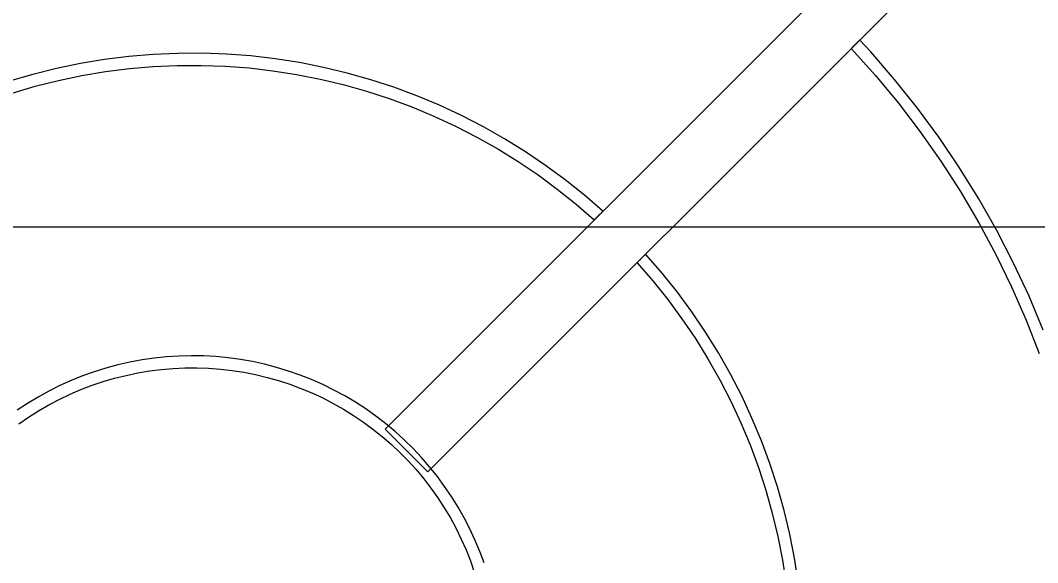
# Model space of a CAD drawing. Header units: millimetres. Extents: x -22227 to 20164, y 15335 to 61747.
# Drawn here: x -6301.8 to -6133.8, y 59463.7 to 59553.4 of the extents above; entities that cross this region are included whole.
import ezdxf

# ---------------------------------------------------------------- set-up
doc = ezdxf.new("R2010")
doc.units = ezdxf.units.MM
for name, color, linetype, lineweight in [('A-ANNO-DIMS', 7, 'Continuous', 9), ('A-ANNO-DIMS-170', 7, 'Continuous', 9), ('A-DETL-THIN', 7, 'Continuous', 9), ('M-EQPM', 7, 'Continuous', 5)]:
    doc.layers.add(name, color=color, linetype=linetype, lineweight=lineweight)
doc.styles.add('Arial_2', font='arial.ttf', dxfattribs={"width": 0.8, "height": 340})
doc.dimstyles.new('AK_DIM_2_0_Arial', dxfattribs={"dimscale": 304.8, "dimtxt": 346.888196, "dimasz": 0.278871, "dimexe": 0.557743, "dimexo": 0.557743, "dimgap": 0.055774, "dimtad": 1, "dimdec": 0, "dimzin": 0, "dimdsep": 46, "dimtxsty": 'Arial_2', "dimblk1": 'OBLIQUE', "dimblk2": 'OBLIQUE', "dimsah": 1, "dimcen": 0.09, "dimadec": 0, "dimazin": 0, "dimtfac": 1, "dimtdec": 4, "dimtix": 1, "dimtmove": 0, "dimatfit": 3, "dimfxl": 1, "dimtvp": 1, "dimtolj": 1, "dimtzin": 0, "dimarcsym": 2})

# ---------------------------------------------------------------- blocks, each defined once
blk = doc.blocks.new('DanNong_VRV - OD-A-1-1235631-MẶT BẰNG BỐ TRÍ THIẾT BỊ')
at = {"layer": 'M-EQPM'}
for p, q in [((-410.68, 227.11), (-218.35, 419.45)), ((-221.18, 416.62), (-410.68, 227.11)), ((-211.28, 412.38), (-403.61, 220.04)), ((-403.61, 220.04), (-214.1, 409.55)), ((-403.61, 220.04), (-410.68, 227.11)), ((-410.68, 227.11), (-403.61, 220.04))]:
    blk.add_line(p, q, dxfattribs=at)
at = {"layer": 'M-EQPM', "flags": 128}
for points in [[(-301.97, 243.47), (-304.29, 249.05), (-306.84, 254.53), (-309.6, 259.9), (-312.57, 265.16), (-315.75, 270.29), (-319.13, 275.29), (-322.71, 280.16), (-326.49, 284.87), (-330.44, 289.44), (-332.25, 291.4)], [(-374.71, 263.09), (-377.75, 265.74), (-380.91, 268.27), (-384.16, 270.67), (-387.5, 272.93), (-390.93, 275.06), (-394.44, 277.06), (-398.04, 278.91), (-401.7, 280.61), (-405.42, 282.17), (-409.21, 283.58), (-413.05, 284.83), (-416.94, 285.93), (-420.87, 286.88), (-424.83, 287.66), (-428.82, 288.29), (-432.83, 288.76), (-436.86, 289.06), (-440.9, 289.21), (-444.94, 289.19), (-448.97, 289.01), (-453, 288.68), (-457.01, 288.18), (-460.99, 287.52), (-464.95, 286.7), (-468.87, 285.72), (-472.75, 284.59)], [(-333.66, 289.99), (-329.68, 285.55), (-325.88, 280.96), (-322.27, 276.23), (-318.84, 271.35), (-315.62, 266.34), (-312.59, 261.2), (-309.78, 255.95), (-307.18, 250.58), (-304.79, 245.12), (-302.63, 239.57)], [(-472.27, 282.64), (-468.47, 283.76), (-464.63, 284.72), (-460.75, 285.53), (-456.84, 286.18), (-452.92, 286.67), (-448.97, 287.01), (-445.01, 287.19), (-441.05, 287.21), (-437.1, 287.07), (-433.15, 286.78), (-429.21, 286.33), (-425.3, 285.72), (-421.42, 284.95), (-417.57, 284.03), (-413.75, 282.96), (-409.99, 281.73), (-406.28, 280.36), (-402.62, 278.83), (-399.03, 277.17), (-395.51, 275.36), (-392.06, 273.41), (-388.69, 271.32), (-385.41, 269.11), (-382.22, 266.76), (-379.13, 264.29), (-376.14, 261.69), (-376.12, 261.67)], [(-342.41, 201.78), (-343.04, 205.77), (-343.82, 209.73), (-344.76, 213.66), (-345.85, 217.55), (-347.1, 221.39), (-348.5, 225.18), (-350.06, 228.91), (-351.76, 232.57), (-353.6, 236.17), (-355.59, 239.68), (-357.72, 243.12), (-359.98, 246.46), (-362.38, 249.72), (-364.9, 252.87), (-367.55, 255.92), (-367.63, 256.02)], [(-369.05, 254.6), (-366.45, 251.61), (-363.98, 248.52), (-361.63, 245.33), (-359.41, 242.05), (-357.33, 238.69), (-355.38, 235.24), (-353.57, 231.72), (-351.9, 228.13), (-350.38, 224.47), (-349, 220.76), (-347.77, 216.99), (-346.7, 213.18), (-345.78, 209.33), (-345.01, 205.45), (-344.4, 201.53)], [(-394.33, 204.97), (-395.04, 206.88), (-395.82, 208.77), (-396.68, 210.62), (-397.61, 212.43), (-398.62, 214.21), (-399.69, 215.94), (-400.83, 217.63), (-402.04, 219.27), (-403.32, 220.87), (-404.65, 222.41), (-406.05, 223.89), (-407.51, 225.32), (-409.02, 226.69), (-410.58, 228), (-412.2, 229.25), (-413.86, 230.42), (-415.57, 231.54), (-417.33, 232.58), (-419.12, 233.55), (-420.95, 234.45), (-422.82, 235.27), (-424.72, 236.02), (-426.64, 236.69), (-428.59, 237.29), (-430.57, 237.81), (-432.56, 238.24), (-434.57, 238.6), (-436.59, 238.88), (-438.62, 239.07), (-440.65, 239.19), (-442.69, 239.22), (-444.73, 239.17), (-446.77, 239.04), (-448.8, 238.83), (-450.82, 238.54), (-452.82, 238.17), (-454.81, 237.71), (-456.78, 237.18), (-458.73, 236.57), (-460.65, 235.88), (-462.54, 235.12), (-464.4, 234.28), (-466.22, 233.37), (-468.01, 232.38), (-469.75, 231.33), (-471.46, 230.2)], [(-471.19, 227.95), (-469.57, 229.06), (-467.92, 230.11), (-466.22, 231.1), (-464.49, 232.01), (-462.72, 232.86), (-460.92, 233.63), (-459.09, 234.33), (-457.23, 234.96), (-455.35, 235.51), (-453.45, 235.98), (-451.53, 236.38), (-449.6, 236.71), (-447.65, 236.95), (-445.7, 237.12), (-443.74, 237.21), (-441.78, 237.22), (-439.83, 237.15), (-437.87, 237), (-435.92, 236.78), (-433.99, 236.48), (-432.07, 236.1), (-430.16, 235.64), (-428.27, 235.11), (-426.41, 234.51), (-424.57, 233.82), (-422.76, 233.07), (-420.98, 232.25), (-419.24, 231.35), (-417.53, 230.39), (-415.87, 229.35), (-414.24, 228.26), (-412.67, 227.09), (-411.14, 225.87), (-409.66, 224.59), (-408.23, 223.24), (-406.85, 221.84), (-405.54, 220.39), (-404.28, 218.89), (-403.09, 217.34), (-401.95, 215.74), (-400.89, 214.09), (-399.88, 212.41), (-398.95, 210.68), (-398.09, 208.92), (-397.3, 207.13), (-396.58, 205.31), (-395.93, 203.46)]]:
    blk.add_lwpolyline(points, dxfattribs=at)
at = {"layer": 'M-EQPM'}
for points in [[(-333.66, 289.99), (-333.66, 289.99), (-333.64, 290.01), (-333.54, 290.11), (-333.38, 290.27), (-333.18, 290.47), (-332.96, 290.69), (-332.74, 290.92), (-332.53, 291.12), (-332.38, 291.28), (-332.27, 291.38), (-332.25, 291.4), (-332.25, 291.4)], [(-332.25, 291.4), (-332.25, 291.4), (-332.27, 291.38), (-332.38, 291.28), (-332.53, 291.12), (-332.74, 290.92), (-332.96, 290.69), (-333.18, 290.47), (-333.38, 290.27), (-333.54, 290.11), (-333.64, 290.01), (-333.66, 289.99), (-333.66, 289.99)], [(-374.71, 263.09), (-374.71, 263.09), (-374.73, 263.07), (-374.83, 262.96), (-374.99, 262.8), (-375.19, 262.6), (-375.41, 262.38), (-375.64, 262.16), (-375.84, 261.96), (-376, 261.8), (-376.1, 261.7), (-376.12, 261.67), (-376.12, 261.67)], [(-376.12, 261.67), (-376.12, 261.67), (-376.1, 261.7), (-376, 261.8), (-375.84, 261.96), (-375.64, 262.16), (-375.41, 262.38), (-375.19, 262.6), (-374.99, 262.8), (-374.83, 262.96), (-374.73, 263.07), (-374.71, 263.09), (-374.71, 263.09)], [(-369.05, 254.6), (-369.05, 254.6), (-369.03, 254.62), (-368.92, 254.73), (-368.77, 254.89), (-368.56, 255.09), (-368.34, 255.31), (-368.12, 255.53), (-367.92, 255.73), (-367.76, 255.89), (-367.66, 255.99), (-367.63, 256.02), (-367.63, 256.02)], [(-367.63, 256.02), (-367.63, 256.02), (-367.66, 255.99), (-367.76, 255.89), (-367.92, 255.73), (-368.12, 255.53), (-368.34, 255.31), (-368.56, 255.09), (-368.77, 254.89), (-368.92, 254.73), (-369.03, 254.62), (-369.05, 254.6), (-369.05, 254.6)]]:
    blk.add_open_spline(points, degree=3, dxfattribs=at)
blk = doc.blocks.new('DanNong_VRV - OD-A-1-V174-MẶT BẰNG BỐ TRÍ THIẾT BỊ')
at = {"layer": 'A-DETL-THIN'}
blk.add_line((-367.55, 255.92), (-367.63, 256.02), dxfattribs=at)
at = {"layer": 'M-EQPM'}
for p, q in [((-410.68, 227.11), (-218.35, 419.45)), ((-410.68, 227.11), (-218.35, 419.45)), ((-221.18, 416.62), (-410.68, 227.11)), ((-221.18, 416.62), (-410.68, 227.11)), ((-211.28, 412.38), (-403.61, 220.04)), ((-211.28, 412.38), (-403.61, 220.04)), ((-403.61, 220.04), (-214.1, 409.55)), ((-403.61, 220.04), (-214.1, 409.55)), ((-403.61, 220.04), (-410.68, 227.11)), ((-410.68, 227.11), (-403.61, 220.04)), ((-403.61, 220.04), (-410.68, 227.11)), ((-410.68, 227.11), (-403.61, 220.04))]:
    blk.add_line(p, q, dxfattribs=at)
at = {"layer": 'M-EQPM', "flags": 128}
for points in [[(-301.97, 243.47), (-304.29, 249.05), (-306.84, 254.53), (-309.6, 259.9), (-312.57, 265.16), (-315.75, 270.29), (-319.13, 275.29), (-322.71, 280.16), (-326.49, 284.87), (-330.44, 289.44), (-332.25, 291.4)], [(-301.97, 243.47), (-304.29, 249.05), (-306.84, 254.53), (-309.6, 259.9), (-312.57, 265.16), (-315.75, 270.29), (-319.13, 275.29), (-322.71, 280.16), (-326.49, 284.87), (-330.44, 289.44), (-332.25, 291.4)], [(-374.71, 263.09), (-377.75, 265.74), (-380.91, 268.27), (-384.16, 270.67), (-387.5, 272.93), (-390.93, 275.06), (-394.44, 277.06), (-398.04, 278.91), (-401.7, 280.61), (-405.42, 282.17), (-409.21, 283.58), (-413.05, 284.83), (-416.94, 285.93), (-420.87, 286.88), (-424.83, 287.66), (-428.82, 288.29), (-432.83, 288.76), (-436.86, 289.06), (-440.9, 289.21), (-444.94, 289.19), (-448.97, 289.01), (-453, 288.68), (-457.01, 288.18), (-460.99, 287.52), (-464.95, 286.7), (-468.87, 285.72), (-472.75, 284.59)], [(-374.71, 263.09), (-377.75, 265.74), (-380.91, 268.27), (-384.16, 270.67), (-387.5, 272.93), (-390.93, 275.06), (-394.44, 277.06), (-398.04, 278.91), (-401.7, 280.61), (-405.42, 282.17), (-409.21, 283.58), (-413.05, 284.83), (-416.94, 285.93), (-420.87, 286.88), (-424.83, 287.66), (-428.82, 288.29), (-432.83, 288.76), (-436.86, 289.06), (-440.9, 289.21), (-444.94, 289.19), (-448.97, 289.01), (-453, 288.68), (-457.01, 288.18), (-460.99, 287.52), (-464.95, 286.7), (-468.87, 285.72), (-472.75, 284.59)], [(-333.66, 289.99), (-329.68, 285.55), (-325.88, 280.96), (-322.27, 276.23), (-318.84, 271.35), (-315.62, 266.34), (-312.59, 261.2), (-309.78, 255.95), (-307.18, 250.58), (-304.79, 245.12), (-302.63, 239.57)], [(-333.66, 289.99), (-329.68, 285.55), (-325.88, 280.96), (-322.27, 276.23), (-318.84, 271.35), (-315.62, 266.34), (-312.59, 261.2), (-309.78, 255.95), (-307.18, 250.58), (-304.79, 245.12), (-302.63, 239.57)], [(-472.27, 282.64), (-468.47, 283.76), (-464.63, 284.72), (-460.75, 285.53), (-456.84, 286.18), (-452.92, 286.67), (-448.97, 287.01), (-445.01, 287.19), (-441.05, 287.21), (-437.1, 287.07), (-433.15, 286.78), (-429.21, 286.33), (-425.3, 285.72), (-421.42, 284.95), (-417.57, 284.03), (-413.75, 282.96), (-409.99, 281.73), (-406.28, 280.36), (-402.62, 278.83), (-399.03, 277.17), (-395.51, 275.36), (-392.06, 273.41), (-388.69, 271.32), (-385.41, 269.11), (-382.22, 266.76), (-379.13, 264.29), (-376.14, 261.69), (-376.12, 261.67)], [(-472.27, 282.64), (-468.47, 283.76), (-464.63, 284.72), (-460.75, 285.53), (-456.84, 286.18), (-452.92, 286.67), (-448.97, 287.01), (-445.01, 287.19), (-441.05, 287.21), (-437.1, 287.07), (-433.15, 286.78), (-429.21, 286.33), (-425.3, 285.72), (-421.42, 284.95), (-417.57, 284.03), (-413.75, 282.96), (-409.99, 281.73), (-406.28, 280.36), (-402.62, 278.83), (-399.03, 277.17), (-395.51, 275.36), (-392.06, 273.41), (-388.69, 271.32), (-385.41, 269.11), (-382.22, 266.76), (-379.13, 264.29), (-376.14, 261.69), (-376.12, 261.67)], [(-342.41, 201.78), (-343.04, 205.77), (-343.82, 209.73), (-344.76, 213.66), (-345.85, 217.55), (-347.1, 221.39), (-348.5, 225.18), (-350.06, 228.91), (-351.76, 232.57), (-353.6, 236.17), (-355.59, 239.68), (-357.72, 243.12), (-359.98, 246.46), (-362.38, 249.72), (-364.9, 252.87), (-367.55, 255.92), (-367.63, 256.02)], [(-342.41, 201.78), (-343.04, 205.77), (-343.82, 209.73), (-344.76, 213.66), (-345.85, 217.55), (-347.1, 221.39), (-348.5, 225.18), (-350.06, 228.91), (-351.76, 232.57), (-353.6, 236.17), (-355.59, 239.68), (-357.72, 243.12), (-359.98, 246.46), (-362.38, 249.72), (-364.9, 252.87), (-367.55, 255.92), (-367.63, 256.02)], [(-369.05, 254.6), (-366.45, 251.61), (-363.98, 248.52), (-361.63, 245.33), (-359.41, 242.05), (-357.33, 238.69), (-355.38, 235.24), (-353.57, 231.72), (-351.9, 228.13), (-350.38, 224.47), (-349, 220.76), (-347.77, 216.99), (-346.7, 213.18), (-345.78, 209.33), (-345.01, 205.45), (-344.4, 201.53)], [(-369.05, 254.6), (-366.45, 251.61), (-363.98, 248.52), (-361.63, 245.33), (-359.41, 242.05), (-357.33, 238.69), (-355.38, 235.24), (-353.57, 231.72), (-351.9, 228.13), (-350.38, 224.47), (-349, 220.76), (-347.77, 216.99), (-346.7, 213.18), (-345.78, 209.33), (-345.01, 205.45), (-344.4, 201.53)], [(-394.33, 204.97), (-395.04, 206.88), (-395.82, 208.77), (-396.68, 210.62), (-397.61, 212.43), (-398.62, 214.21), (-399.69, 215.94), (-400.83, 217.63), (-402.04, 219.27), (-403.32, 220.87), (-404.65, 222.41), (-406.05, 223.89), (-407.51, 225.32), (-409.02, 226.69), (-410.58, 228), (-412.2, 229.25), (-413.86, 230.42), (-415.57, 231.54), (-417.33, 232.58), (-419.12, 233.55), (-420.95, 234.45), (-422.82, 235.27), (-424.72, 236.02), (-426.64, 236.69), (-428.59, 237.29), (-430.57, 237.81), (-432.56, 238.24), (-434.57, 238.6), (-436.59, 238.88), (-438.62, 239.07), (-440.65, 239.19), (-442.69, 239.22), (-444.73, 239.17), (-446.77, 239.04), (-448.8, 238.83), (-450.82, 238.54), (-452.82, 238.17), (-454.81, 237.71), (-456.78, 237.18), (-458.73, 236.57), (-460.65, 235.88), (-462.54, 235.12), (-464.4, 234.28), (-466.22, 233.37), (-468.01, 232.38), (-469.75, 231.33), (-471.46, 230.2)], [(-394.33, 204.97), (-395.04, 206.88), (-395.82, 208.77), (-396.68, 210.62), (-397.61, 212.43), (-398.62, 214.21), (-399.69, 215.94), (-400.83, 217.63), (-402.04, 219.27), (-403.32, 220.87), (-404.65, 222.41), (-406.05, 223.89), (-407.51, 225.32), (-409.02, 226.69), (-410.58, 228), (-412.2, 229.25), (-413.86, 230.42), (-415.57, 231.54), (-417.33, 232.58), (-419.12, 233.55), (-420.95, 234.45), (-422.82, 235.27), (-424.72, 236.02), (-426.64, 236.69), (-428.59, 237.29), (-430.57, 237.81), (-432.56, 238.24), (-434.57, 238.6), (-436.59, 238.88), (-438.62, 239.07), (-440.65, 239.19), (-442.69, 239.22), (-444.73, 239.17), (-446.77, 239.04), (-448.8, 238.83), (-450.82, 238.54), (-452.82, 238.17), (-454.81, 237.71), (-456.78, 237.18), (-458.73, 236.57), (-460.65, 235.88), (-462.54, 235.12), (-464.4, 234.28), (-466.22, 233.37), (-468.01, 232.38), (-469.75, 231.33), (-471.46, 230.2)], [(-471.19, 227.95), (-469.57, 229.06), (-467.92, 230.11), (-466.22, 231.1), (-464.49, 232.01), (-462.72, 232.86), (-460.92, 233.63), (-459.09, 234.33), (-457.23, 234.96), (-455.35, 235.51), (-453.45, 235.98), (-451.53, 236.38), (-449.6, 236.71), (-447.65, 236.95), (-445.7, 237.12), (-443.74, 237.21), (-441.78, 237.22), (-439.83, 237.15), (-437.87, 237), (-435.92, 236.78), (-433.99, 236.48), (-432.07, 236.1), (-430.16, 235.64), (-428.27, 235.11), (-426.41, 234.51), (-424.57, 233.82), (-422.76, 233.07), (-420.98, 232.25), (-419.24, 231.35), (-417.53, 230.39), (-415.87, 229.35), (-414.24, 228.26), (-412.67, 227.09), (-411.14, 225.87), (-409.66, 224.59), (-408.23, 223.24), (-406.85, 221.84), (-405.54, 220.39), (-404.28, 218.89), (-403.09, 217.34), (-401.95, 215.74), (-400.89, 214.09), (-399.88, 212.41), (-398.95, 210.68), (-398.09, 208.92), (-397.3, 207.13), (-396.58, 205.31), (-395.93, 203.46)], [(-471.19, 227.95), (-469.57, 229.06), (-467.92, 230.11), (-466.22, 231.1), (-464.49, 232.01), (-462.72, 232.86), (-460.92, 233.63), (-459.09, 234.33), (-457.23, 234.96), (-455.35, 235.51), (-453.45, 235.98), (-451.53, 236.38), (-449.6, 236.71), (-447.65, 236.95), (-445.7, 237.12), (-443.74, 237.21), (-441.78, 237.22), (-439.83, 237.15), (-437.87, 237), (-435.92, 236.78), (-433.99, 236.48), (-432.07, 236.1), (-430.16, 235.64), (-428.27, 235.11), (-426.41, 234.51), (-424.57, 233.82), (-422.76, 233.07), (-420.98, 232.25), (-419.24, 231.35), (-417.53, 230.39), (-415.87, 229.35), (-414.24, 228.26), (-412.67, 227.09), (-411.14, 225.87), (-409.66, 224.59), (-408.23, 223.24), (-406.85, 221.84), (-405.54, 220.39), (-404.28, 218.89), (-403.09, 217.34), (-401.95, 215.74), (-400.89, 214.09), (-399.88, 212.41), (-398.95, 210.68), (-398.09, 208.92), (-397.3, 207.13), (-396.58, 205.31), (-395.93, 203.46)]]:
    blk.add_lwpolyline(points, dxfattribs=at)
at = {"layer": 'M-EQPM'}
for points in [[(-333.66, 289.99), (-333.66, 289.99), (-333.64, 290.01), (-333.54, 290.11), (-333.38, 290.27), (-333.18, 290.47), (-332.96, 290.69), (-332.74, 290.92), (-332.53, 291.12), (-332.38, 291.28), (-332.27, 291.38), (-332.25, 291.4), (-332.25, 291.4)], [(-332.25, 291.4), (-332.25, 291.4), (-332.27, 291.38), (-332.38, 291.28), (-332.53, 291.12), (-332.74, 290.92), (-332.96, 290.69), (-333.18, 290.47), (-333.38, 290.27), (-333.54, 290.11), (-333.64, 290.01), (-333.66, 289.99), (-333.66, 289.99)], [(-333.66, 289.99), (-333.66, 289.99), (-333.64, 290.01), (-333.54, 290.11), (-333.38, 290.27), (-333.18, 290.47), (-332.96, 290.69), (-332.74, 290.92), (-332.53, 291.12), (-332.38, 291.28), (-332.27, 291.38), (-332.25, 291.4), (-332.25, 291.4)], [(-332.25, 291.4), (-332.25, 291.4), (-332.27, 291.38), (-332.38, 291.28), (-332.53, 291.12), (-332.74, 290.92), (-332.96, 290.69), (-333.18, 290.47), (-333.38, 290.27), (-333.54, 290.11), (-333.64, 290.01), (-333.66, 289.99), (-333.66, 289.99)], [(-374.71, 263.09), (-374.71, 263.09), (-374.73, 263.07), (-374.83, 262.96), (-374.99, 262.8), (-375.19, 262.6), (-375.41, 262.38), (-375.64, 262.16), (-375.84, 261.96), (-376, 261.8), (-376.1, 261.7), (-376.12, 261.67), (-376.12, 261.67)], [(-376.12, 261.67), (-376.12, 261.67), (-376.1, 261.7), (-376, 261.8), (-375.84, 261.96), (-375.64, 262.16), (-375.41, 262.38), (-375.19, 262.6), (-374.99, 262.8), (-374.83, 262.96), (-374.73, 263.07), (-374.71, 263.09), (-374.71, 263.09)], [(-374.71, 263.09), (-374.71, 263.09), (-374.73, 263.07), (-374.83, 262.96), (-374.99, 262.8), (-375.19, 262.6), (-375.41, 262.38), (-375.64, 262.16), (-375.84, 261.96), (-376, 261.8), (-376.1, 261.7), (-376.12, 261.67), (-376.12, 261.67)], [(-376.12, 261.67), (-376.12, 261.67), (-376.1, 261.7), (-376, 261.8), (-375.84, 261.96), (-375.64, 262.16), (-375.41, 262.38), (-375.19, 262.6), (-374.99, 262.8), (-374.83, 262.96), (-374.73, 263.07), (-374.71, 263.09), (-374.71, 263.09)], [(-369.05, 254.6), (-369.05, 254.6), (-369.03, 254.62), (-368.92, 254.73), (-368.77, 254.89), (-368.56, 255.09), (-368.34, 255.31), (-368.12, 255.53), (-367.92, 255.73), (-367.76, 255.89), (-367.66, 255.99), (-367.63, 256.02), (-367.63, 256.02)], [(-367.63, 256.02), (-367.63, 256.02), (-367.66, 255.99), (-367.76, 255.89), (-367.92, 255.73), (-368.12, 255.53), (-368.34, 255.31), (-368.56, 255.09), (-368.77, 254.89), (-368.92, 254.73), (-369.03, 254.62), (-369.05, 254.6), (-369.05, 254.6)], [(-369.05, 254.6), (-369.05, 254.6), (-369.03, 254.62), (-368.92, 254.73), (-368.77, 254.89), (-368.56, 255.09), (-368.34, 255.31), (-368.12, 255.53), (-367.92, 255.73), (-367.76, 255.89), (-367.66, 255.99), (-367.63, 256.02), (-367.63, 256.02)], [(-367.63, 256.02), (-367.63, 256.02), (-367.66, 255.99), (-367.76, 255.89), (-367.92, 255.73), (-368.12, 255.53), (-368.34, 255.31), (-368.56, 255.09), (-368.77, 254.89), (-368.92, 254.73), (-369.03, 254.62), (-369.05, 254.6), (-369.05, 254.6)]]:
    blk.add_open_spline(points, degree=3, dxfattribs=at)
blk = doc.blocks.new('DanNong_VRV - OD-A-1-V179-MẶT BẰNG BỐ TRÍ THIẾT BỊ')
at = {"layer": 'A-DETL-THIN'}
blk.add_line((-367.55, 255.92), (-367.63, 256.02), dxfattribs=at)
blk.add_line((-367.55, 255.92), (-367.63, 256.02), dxfattribs=at)
at = {"layer": 'M-EQPM'}
for p, q in [((-410.68, 227.11), (-218.35, 419.45)), ((-410.68, 227.11), (-218.35, 419.45)), ((-221.18, 416.62), (-410.68, 227.11)), ((-221.18, 416.62), (-410.68, 227.11)), ((-211.28, 412.38), (-403.61, 220.04)), ((-211.28, 412.38), (-403.61, 220.04)), ((-403.61, 220.04), (-214.1, 409.55)), ((-403.61, 220.04), (-214.1, 409.55)), ((-403.61, 220.04), (-410.68, 227.11)), ((-410.68, 227.11), (-403.61, 220.04)), ((-403.61, 220.04), (-410.68, 227.11)), ((-410.68, 227.11), (-403.61, 220.04))]:
    blk.add_line(p, q, dxfattribs=at)
at = {"layer": 'M-EQPM', "flags": 128}
for points in [[(-301.97, 243.47), (-304.29, 249.05), (-306.84, 254.53), (-309.6, 259.9), (-312.57, 265.16), (-315.75, 270.29), (-319.13, 275.29), (-322.71, 280.16), (-326.49, 284.87), (-330.44, 289.44), (-332.25, 291.4)], [(-301.97, 243.47), (-304.29, 249.05), (-306.84, 254.53), (-309.6, 259.9), (-312.57, 265.16), (-315.75, 270.29), (-319.13, 275.29), (-322.71, 280.16), (-326.49, 284.87), (-330.44, 289.44), (-332.25, 291.4)], [(-374.71, 263.09), (-377.75, 265.74), (-380.91, 268.27), (-384.16, 270.67), (-387.5, 272.93), (-390.93, 275.06), (-394.44, 277.06), (-398.04, 278.91), (-401.7, 280.61), (-405.42, 282.17), (-409.21, 283.58), (-413.05, 284.83), (-416.94, 285.93), (-420.87, 286.88), (-424.83, 287.66), (-428.82, 288.29), (-432.83, 288.76), (-436.86, 289.06), (-440.9, 289.21), (-444.94, 289.19), (-448.97, 289.01), (-453, 288.68), (-457.01, 288.18), (-460.99, 287.52), (-464.95, 286.7), (-468.87, 285.72), (-472.75, 284.59)], [(-374.71, 263.09), (-377.75, 265.74), (-380.91, 268.27), (-384.16, 270.67), (-387.5, 272.93), (-390.93, 275.06), (-394.44, 277.06), (-398.04, 278.91), (-401.7, 280.61), (-405.42, 282.17), (-409.21, 283.58), (-413.05, 284.83), (-416.94, 285.93), (-420.87, 286.88), (-424.83, 287.66), (-428.82, 288.29), (-432.83, 288.76), (-436.86, 289.06), (-440.9, 289.21), (-444.94, 289.19), (-448.97, 289.01), (-453, 288.68), (-457.01, 288.18), (-460.99, 287.52), (-464.95, 286.7), (-468.87, 285.72), (-472.75, 284.59)], [(-333.66, 289.99), (-329.68, 285.55), (-325.88, 280.96), (-322.27, 276.23), (-318.84, 271.35), (-315.62, 266.34), (-312.59, 261.2), (-309.78, 255.95), (-307.18, 250.58), (-304.79, 245.12), (-302.63, 239.57)], [(-333.66, 289.99), (-329.68, 285.55), (-325.88, 280.96), (-322.27, 276.23), (-318.84, 271.35), (-315.62, 266.34), (-312.59, 261.2), (-309.78, 255.95), (-307.18, 250.58), (-304.79, 245.12), (-302.63, 239.57)], [(-472.27, 282.64), (-468.47, 283.76), (-464.63, 284.72), (-460.75, 285.53), (-456.84, 286.18), (-452.92, 286.67), (-448.97, 287.01), (-445.01, 287.19), (-441.05, 287.21), (-437.1, 287.07), (-433.15, 286.78), (-429.21, 286.33), (-425.3, 285.72), (-421.42, 284.95), (-417.57, 284.03), (-413.75, 282.96), (-409.99, 281.73), (-406.28, 280.36), (-402.62, 278.83), (-399.03, 277.17), (-395.51, 275.36), (-392.06, 273.41), (-388.69, 271.32), (-385.41, 269.11), (-382.22, 266.76), (-379.13, 264.29), (-376.14, 261.69), (-376.12, 261.67)], [(-472.27, 282.64), (-468.47, 283.76), (-464.63, 284.72), (-460.75, 285.53), (-456.84, 286.18), (-452.92, 286.67), (-448.97, 287.01), (-445.01, 287.19), (-441.05, 287.21), (-437.1, 287.07), (-433.15, 286.78), (-429.21, 286.33), (-425.3, 285.72), (-421.42, 284.95), (-417.57, 284.03), (-413.75, 282.96), (-409.99, 281.73), (-406.28, 280.36), (-402.62, 278.83), (-399.03, 277.17), (-395.51, 275.36), (-392.06, 273.41), (-388.69, 271.32), (-385.41, 269.11), (-382.22, 266.76), (-379.13, 264.29), (-376.14, 261.69), (-376.12, 261.67)], [(-342.41, 201.78), (-343.04, 205.77), (-343.82, 209.73), (-344.76, 213.66), (-345.85, 217.55), (-347.1, 221.39), (-348.5, 225.18), (-350.06, 228.91), (-351.76, 232.57), (-353.6, 236.17), (-355.59, 239.68), (-357.72, 243.12), (-359.98, 246.46), (-362.38, 249.72), (-364.9, 252.87), (-367.55, 255.92), (-367.63, 256.02)], [(-342.41, 201.78), (-343.04, 205.77), (-343.82, 209.73), (-344.76, 213.66), (-345.85, 217.55), (-347.1, 221.39), (-348.5, 225.18), (-350.06, 228.91), (-351.76, 232.57), (-353.6, 236.17), (-355.59, 239.68), (-357.72, 243.12), (-359.98, 246.46), (-362.38, 249.72), (-364.9, 252.87), (-367.55, 255.92), (-367.63, 256.02)], [(-369.05, 254.6), (-366.45, 251.61), (-363.98, 248.52), (-361.63, 245.33), (-359.41, 242.05), (-357.33, 238.69), (-355.38, 235.24), (-353.57, 231.72), (-351.9, 228.13), (-350.38, 224.47), (-349, 220.76), (-347.77, 216.99), (-346.7, 213.18), (-345.78, 209.33), (-345.01, 205.45), (-344.4, 201.53)], [(-369.05, 254.6), (-366.45, 251.61), (-363.98, 248.52), (-361.63, 245.33), (-359.41, 242.05), (-357.33, 238.69), (-355.38, 235.24), (-353.57, 231.72), (-351.9, 228.13), (-350.38, 224.47), (-349, 220.76), (-347.77, 216.99), (-346.7, 213.18), (-345.78, 209.33), (-345.01, 205.45), (-344.4, 201.53)], [(-394.33, 204.97), (-395.04, 206.88), (-395.82, 208.77), (-396.68, 210.62), (-397.61, 212.43), (-398.62, 214.21), (-399.69, 215.94), (-400.83, 217.63), (-402.04, 219.27), (-403.32, 220.87), (-404.65, 222.41), (-406.05, 223.89), (-407.51, 225.32), (-409.02, 226.69), (-410.58, 228), (-412.2, 229.25), (-413.86, 230.42), (-415.57, 231.54), (-417.33, 232.58), (-419.12, 233.55), (-420.95, 234.45), (-422.82, 235.27), (-424.72, 236.02), (-426.64, 236.69), (-428.59, 237.29), (-430.57, 237.81), (-432.56, 238.24), (-434.57, 238.6), (-436.59, 238.88), (-438.62, 239.07), (-440.65, 239.19), (-442.69, 239.22), (-444.73, 239.17), (-446.77, 239.04), (-448.8, 238.83), (-450.82, 238.54), (-452.82, 238.17), (-454.81, 237.71), (-456.78, 237.18), (-458.73, 236.57), (-460.65, 235.88), (-462.54, 235.12), (-464.4, 234.28), (-466.22, 233.37), (-468.01, 232.38), (-469.75, 231.33), (-471.46, 230.2)], [(-394.33, 204.97), (-395.04, 206.88), (-395.82, 208.77), (-396.68, 210.62), (-397.61, 212.43), (-398.62, 214.21), (-399.69, 215.94), (-400.83, 217.63), (-402.04, 219.27), (-403.32, 220.87), (-404.65, 222.41), (-406.05, 223.89), (-407.51, 225.32), (-409.02, 226.69), (-410.58, 228), (-412.2, 229.25), (-413.86, 230.42), (-415.57, 231.54), (-417.33, 232.58), (-419.12, 233.55), (-420.95, 234.45), (-422.82, 235.27), (-424.72, 236.02), (-426.64, 236.69), (-428.59, 237.29), (-430.57, 237.81), (-432.56, 238.24), (-434.57, 238.6), (-436.59, 238.88), (-438.62, 239.07), (-440.65, 239.19), (-442.69, 239.22), (-444.73, 239.17), (-446.77, 239.04), (-448.8, 238.83), (-450.82, 238.54), (-452.82, 238.17), (-454.81, 237.71), (-456.78, 237.18), (-458.73, 236.57), (-460.65, 235.88), (-462.54, 235.12), (-464.4, 234.28), (-466.22, 233.37), (-468.01, 232.38), (-469.75, 231.33), (-471.46, 230.2)], [(-471.19, 227.95), (-469.57, 229.06), (-467.92, 230.11), (-466.22, 231.1), (-464.49, 232.01), (-462.72, 232.86), (-460.92, 233.63), (-459.09, 234.33), (-457.23, 234.96), (-455.35, 235.51), (-453.45, 235.98), (-451.53, 236.38), (-449.6, 236.71), (-447.65, 236.95), (-445.7, 237.12), (-443.74, 237.21), (-441.78, 237.22), (-439.83, 237.15), (-437.87, 237), (-435.92, 236.78), (-433.99, 236.48), (-432.07, 236.1), (-430.16, 235.64), (-428.27, 235.11), (-426.41, 234.51), (-424.57, 233.82), (-422.76, 233.07), (-420.98, 232.25), (-419.24, 231.35), (-417.53, 230.39), (-415.87, 229.35), (-414.24, 228.26), (-412.67, 227.09), (-411.14, 225.87), (-409.66, 224.59), (-408.23, 223.24), (-406.85, 221.84), (-405.54, 220.39), (-404.28, 218.89), (-403.09, 217.34), (-401.95, 215.74), (-400.89, 214.09), (-399.88, 212.41), (-398.95, 210.68), (-398.09, 208.92), (-397.3, 207.13), (-396.58, 205.31), (-395.93, 203.46)], [(-471.19, 227.95), (-469.57, 229.06), (-467.92, 230.11), (-466.22, 231.1), (-464.49, 232.01), (-462.72, 232.86), (-460.92, 233.63), (-459.09, 234.33), (-457.23, 234.96), (-455.35, 235.51), (-453.45, 235.98), (-451.53, 236.38), (-449.6, 236.71), (-447.65, 236.95), (-445.7, 237.12), (-443.74, 237.21), (-441.78, 237.22), (-439.83, 237.15), (-437.87, 237), (-435.92, 236.78), (-433.99, 236.48), (-432.07, 236.1), (-430.16, 235.64), (-428.27, 235.11), (-426.41, 234.51), (-424.57, 233.82), (-422.76, 233.07), (-420.98, 232.25), (-419.24, 231.35), (-417.53, 230.39), (-415.87, 229.35), (-414.24, 228.26), (-412.67, 227.09), (-411.14, 225.87), (-409.66, 224.59), (-408.23, 223.24), (-406.85, 221.84), (-405.54, 220.39), (-404.28, 218.89), (-403.09, 217.34), (-401.95, 215.74), (-400.89, 214.09), (-399.88, 212.41), (-398.95, 210.68), (-398.09, 208.92), (-397.3, 207.13), (-396.58, 205.31), (-395.93, 203.46)]]:
    blk.add_lwpolyline(points, dxfattribs=at)
at = {"layer": 'M-EQPM'}
for points in [[(-333.66, 289.99), (-333.66, 289.99), (-333.64, 290.01), (-333.54, 290.11), (-333.38, 290.27), (-333.18, 290.47), (-332.96, 290.69), (-332.74, 290.92), (-332.53, 291.12), (-332.38, 291.28), (-332.27, 291.38), (-332.25, 291.4), (-332.25, 291.4)], [(-332.25, 291.4), (-332.25, 291.4), (-332.27, 291.38), (-332.38, 291.28), (-332.53, 291.12), (-332.74, 290.92), (-332.96, 290.69), (-333.18, 290.47), (-333.38, 290.27), (-333.54, 290.11), (-333.64, 290.01), (-333.66, 289.99), (-333.66, 289.99)], [(-333.66, 289.99), (-333.66, 289.99), (-333.64, 290.01), (-333.54, 290.11), (-333.38, 290.27), (-333.18, 290.47), (-332.96, 290.69), (-332.74, 290.92), (-332.53, 291.12), (-332.38, 291.28), (-332.27, 291.38), (-332.25, 291.4), (-332.25, 291.4)], [(-332.25, 291.4), (-332.25, 291.4), (-332.27, 291.38), (-332.38, 291.28), (-332.53, 291.12), (-332.74, 290.92), (-332.96, 290.69), (-333.18, 290.47), (-333.38, 290.27), (-333.54, 290.11), (-333.64, 290.01), (-333.66, 289.99), (-333.66, 289.99)], [(-374.71, 263.09), (-374.71, 263.09), (-374.73, 263.07), (-374.83, 262.96), (-374.99, 262.8), (-375.19, 262.6), (-375.41, 262.38), (-375.64, 262.16), (-375.84, 261.96), (-376, 261.8), (-376.1, 261.7), (-376.12, 261.67), (-376.12, 261.67)], [(-376.12, 261.67), (-376.12, 261.67), (-376.1, 261.7), (-376, 261.8), (-375.84, 261.96), (-375.64, 262.16), (-375.41, 262.38), (-375.19, 262.6), (-374.99, 262.8), (-374.83, 262.96), (-374.73, 263.07), (-374.71, 263.09), (-374.71, 263.09)], [(-374.71, 263.09), (-374.71, 263.09), (-374.73, 263.07), (-374.83, 262.96), (-374.99, 262.8), (-375.19, 262.6), (-375.41, 262.38), (-375.64, 262.16), (-375.84, 261.96), (-376, 261.8), (-376.1, 261.7), (-376.12, 261.67), (-376.12, 261.67)], [(-376.12, 261.67), (-376.12, 261.67), (-376.1, 261.7), (-376, 261.8), (-375.84, 261.96), (-375.64, 262.16), (-375.41, 262.38), (-375.19, 262.6), (-374.99, 262.8), (-374.83, 262.96), (-374.73, 263.07), (-374.71, 263.09), (-374.71, 263.09)], [(-369.05, 254.6), (-369.05, 254.6), (-369.03, 254.62), (-368.92, 254.73), (-368.77, 254.89), (-368.56, 255.09), (-368.34, 255.31), (-368.12, 255.53), (-367.92, 255.73), (-367.76, 255.89), (-367.66, 255.99), (-367.63, 256.02), (-367.63, 256.02)], [(-367.63, 256.02), (-367.63, 256.02), (-367.66, 255.99), (-367.76, 255.89), (-367.92, 255.73), (-368.12, 255.53), (-368.34, 255.31), (-368.56, 255.09), (-368.77, 254.89), (-368.92, 254.73), (-369.03, 254.62), (-369.05, 254.6), (-369.05, 254.6)], [(-369.05, 254.6), (-369.05, 254.6), (-369.03, 254.62), (-368.92, 254.73), (-368.77, 254.89), (-368.56, 255.09), (-368.34, 255.31), (-368.12, 255.53), (-367.92, 255.73), (-367.76, 255.89), (-367.66, 255.99), (-367.63, 256.02), (-367.63, 256.02)], [(-367.63, 256.02), (-367.63, 256.02), (-367.66, 255.99), (-367.76, 255.89), (-367.92, 255.73), (-368.12, 255.53), (-368.34, 255.31), (-368.56, 255.09), (-368.77, 254.89), (-368.92, 254.73), (-369.03, 254.62), (-369.05, 254.6), (-369.05, 254.6)]]:
    blk.add_open_spline(points, degree=3, dxfattribs=at)
blk = doc.blocks.new('AK-SGS-M3-Hrvt_rvt-1-MẶT BẰNG BỐ TRÍ THIẾT BỊ')
at = {"layer": 'M-EQPM', "lineweight": 9}
for name in ['DanNong_VRV - OD-A-1-1235631-MẶT BẰNG BỐ TRÍ THIẾT BỊ', 'DanNong_VRV - OD-A-1-V174-MẶT BẰNG BỐ TRÍ THIẾT BỊ', 'DanNong_VRV - OD-A-1-V179-MẶT BẰNG BỐ TRÍ THIẾT BỊ']:
    blk.add_blockref(name, (-5830.9, 59258.71), dxfattribs=at)
blk = doc.blocks.new('DIMBLOCK9-MẶT BẰNG BỐ TRÍ THIẾT BỊ')
at = {"layer": 'A-ANNO-DIMS-170'}
for p, q in [((-12198.59, 59010.07), (-12198.59, 59180.07)), ((-4498.59, 59010.07), (-4498.59, 59180.07)), ((-12198.59, 59010.07), (-12156.09, 59052.57)), ((-4498.59, 59010.07), (-4456.09, 59052.57)), ((-12198.59, 59010.07), (-12241.09, 58967.57)), ((-12198.59, 59010.07), (-4498.59, 59010.07)), ((-12198.59, 59010.07), (-12198.59, 58900.17)), ((-4498.59, 59010.07), (-4541.09, 58967.57)), ((-4498.59, 59010.07), (-4498.59, 58900.17))]:
    blk.add_line(p, q, dxfattribs=at)
at = {"layer": 'A-ANNO-DIMS-170', "color": 0, "insert": (-8764.85, 59468.46), "char_height": 340, "width": 999.038, "attachment_point": 1, "line_spacing_factor": 0.941778, "style": 'Arial_2'}
blk.add_mtext('7700', dxfattribs=at)
blk = doc.blocks.new('_Oblique')
at = {"color": 0, "linetype": 'ByBlock', "lineweight": -2}
blk.add_line((-0.5, -0.5), (0.5, 0.5), dxfattribs=at)
blk = doc.blocks.new('DIMBLOCK12-MẶT BẰNG BỐ TRÍ THIẾT BỊ')
at = {"layer": 'A-ANNO-DIMS-170'}
for p, q in [((-20048.59, 59519.25), (-20048.59, 59689.25)), ((10901.41, 59519.25), (10901.41, 59689.25)), ((-20048.59, 59519.25), (-20006.09, 59561.75)), ((10901.41, 59519.25), (10943.91, 59561.75)), ((-20048.59, 59519.25), (-20091.09, 59476.75)), ((-20048.59, 59519.25), (10901.41, 59519.25)), ((-20048.59, 59519.25), (-20048.59, 59409.35)), ((10901.41, 59519.25), (10858.91, 59476.75)), ((10901.41, 59519.25), (10901.41, 59409.35))]:
    blk.add_line(p, q, dxfattribs=at)
at = {"layer": 'A-ANNO-DIMS-170', "color": 0, "insert": (-5093.92, 59977.64), "char_height": 340, "width": 1248.7975, "attachment_point": 1, "line_spacing_factor": 0.941778, "style": 'Arial_2'}
blk.add_mtext('30950', dxfattribs=at)

msp = doc.modelspace()

# ---------------------------------------------------------------- block references
at = {"lineweight": 5}
msp.add_blockref('AK-SGS-M3-Hrvt_rvt-1-MẶT BẰNG BỐ TRÍ THIẾT BỊ', (0, 0), dxfattribs=at)

# ---------------------------------------------------------------- dimensions: what is measured, and where the dimension line sits
at = {"layer": 'A-ANNO-DIMS'}
for base, p1, p2, override, picture, middle in [((10901.41, 59519.25), (-20048.59, 59579.35), (10901.41, 59579.35), {"dimpost": '<>', "dimfxl": 30950}, 'DIMBLOCK12-MẶT BẰNG BỐ TRÍ THIẾT BỊ', (-4573.59, 59709.96)), ((-4498.59, 59010.07), (-12198.59, 59070.17), (-4498.59, 59070.17), {"dimpost": '<>', "dimfxl": 7700}, 'DIMBLOCK9-MẶT BẰNG BỐ TRÍ THIẾT BỊ', (-8348.59, 59200.66))]:
    dim = msp.add_linear_dim(base=base, p1=p1, p2=p2, dimstyle='AK_DIM_2_0_Arial', override=override, dxfattribs=at)
    dim.commit()
    dim.dimension.update_dxf_attribs({"geometry": picture, "text_midpoint": middle})

doc.saveas('drawing.dxf')
